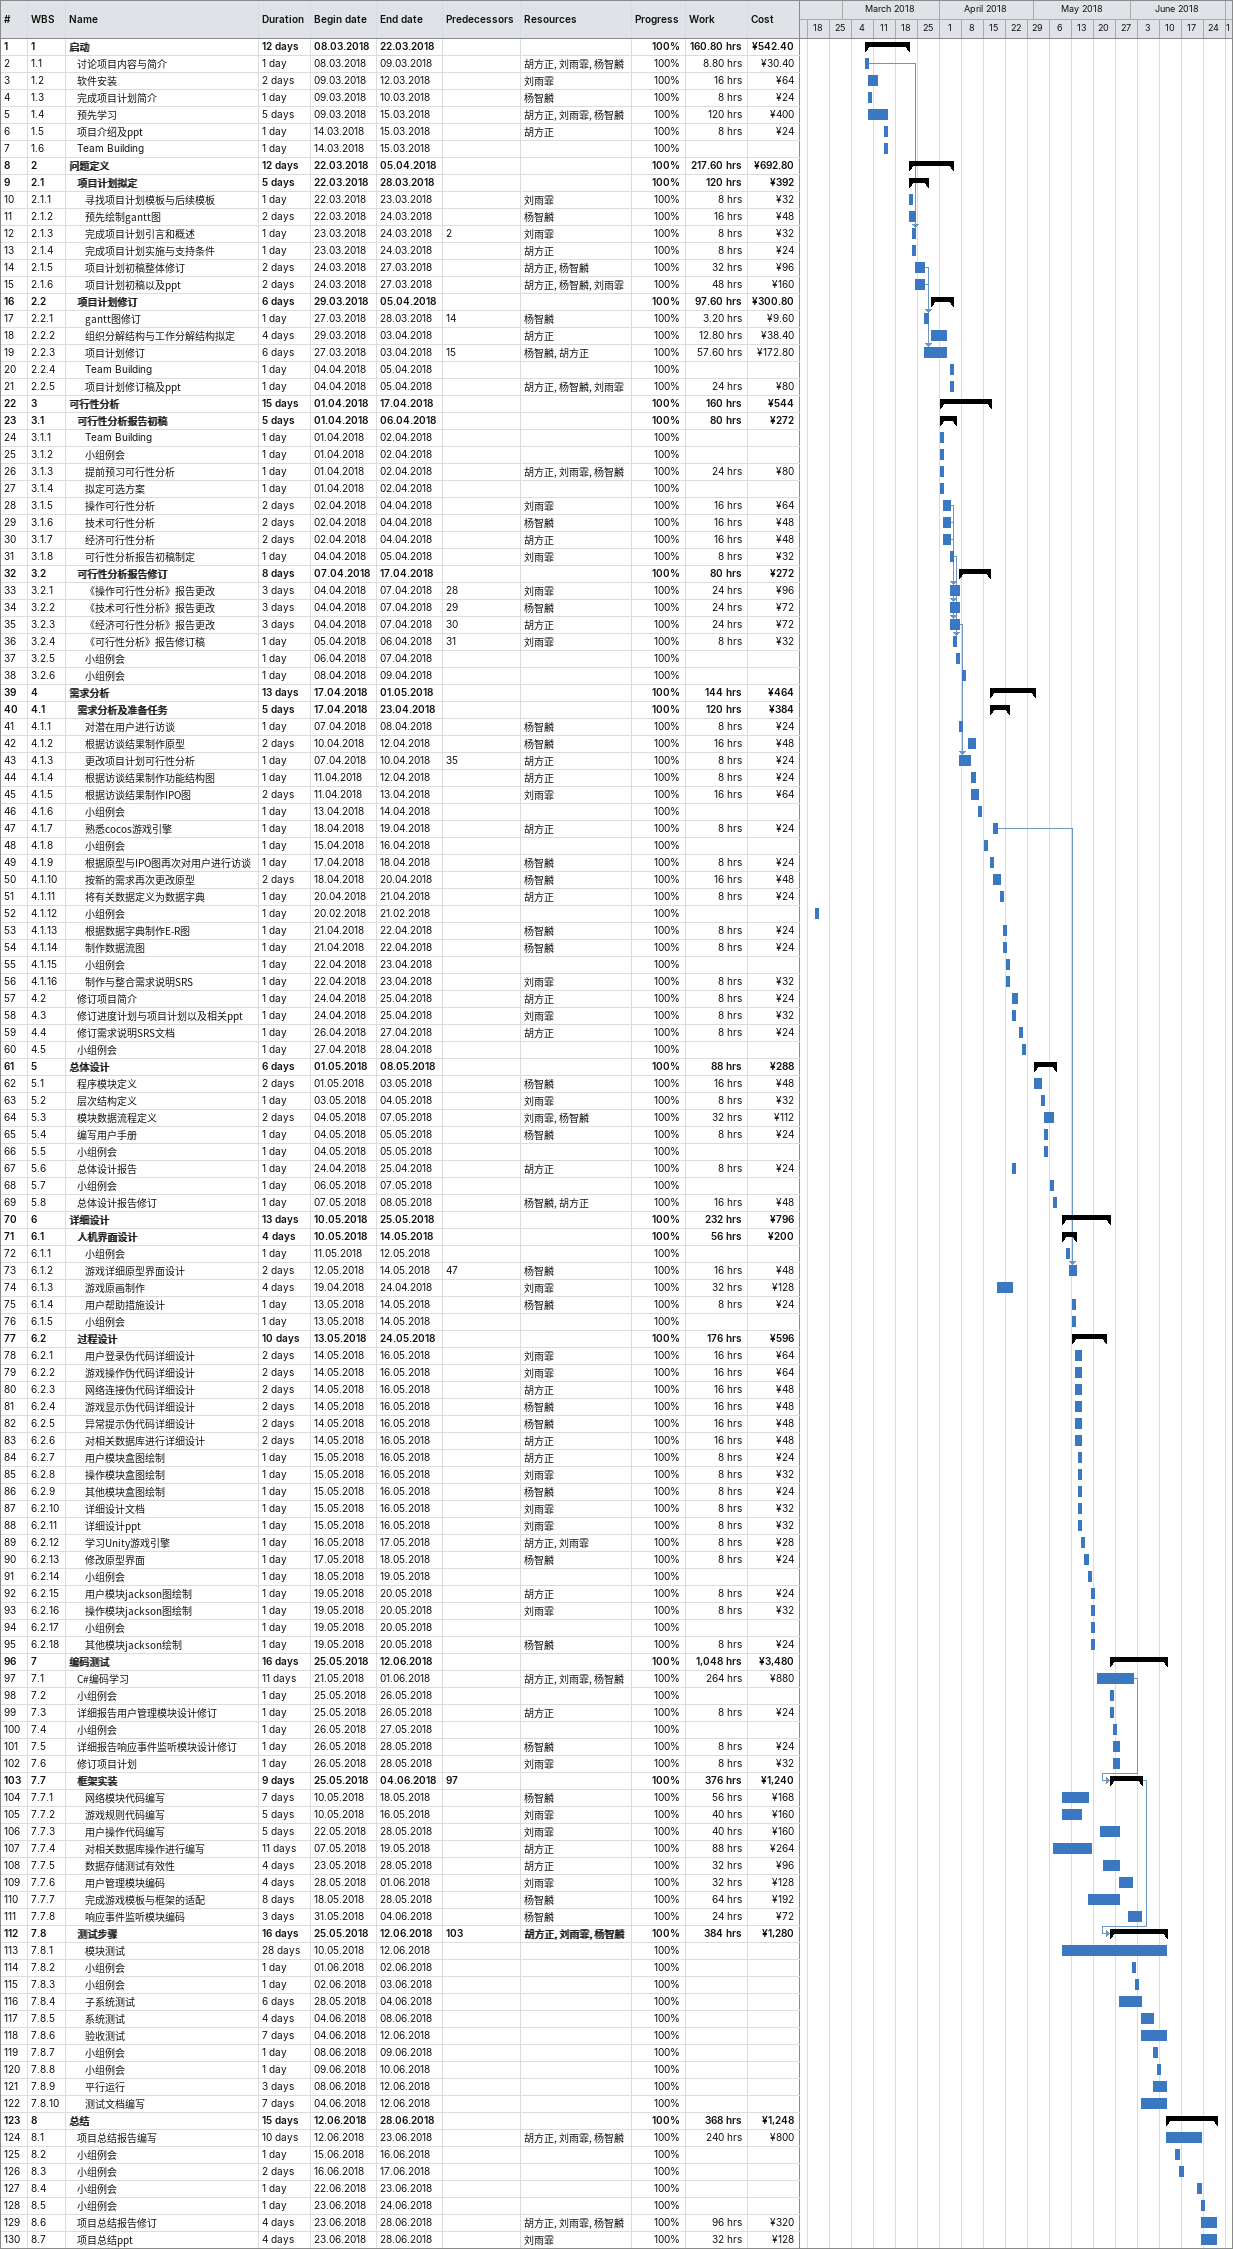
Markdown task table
| ID | WBS | Task | Duration | Start | Finish | Predecessors | Resources | % complete | Work (h) | Cost (¥) |
|---|---|---|---|---|---|---|---|---|---|---|
| 1 | 1 | **启动** | 12d | 2018-03-08 | 2018-03-22 |  |  | 100 | 160.80 | 542.40 |
| 2 | 1.1 | 讨论项目内容与简介 | 1d | 2018-03-08 | 2018-03-09 |  | 胡方正, 刘雨霏, 杨智麟 | 100 | 8.80 | 30.40 |
| 3 | 1.2 | 软件安装 | 2d | 2018-03-09 | 2018-03-12 |  | 刘雨霏 | 100 | 16 | 64 |
| 4 | 1.3 | 完成项目计划简介 | 1d | 2018-03-09 | 2018-03-10 |  | 杨智麟 | 100 | 8 | 24 |
| 5 | 1.4 | 预先学习 | 5d | 2018-03-09 | 2018-03-15 |  | 胡方正, 刘雨霏, 杨智麟 | 100 | 120 | 400 |
| 6 | 1.5 | 项目介绍及ppt | 1d | 2018-03-14 | 2018-03-15 |  | 胡方正 | 100 | 8 | 24 |
| 7 | 1.6 | Team Building | 1d | 2018-03-14 | 2018-03-15 |  |  | 100 |  |  |
| 8 | 2 | **问题定义** | 12d | 2018-03-22 | 2018-04-05 |  |  | 100 | 217.60 | 692.80 |
| 9 | 2.1 | **项目计划拟定** | 5d | 2018-03-22 | 2018-03-28 |  |  | 100 | 120 | 392 |
| 10 | 2.1.1 | 寻找项目计划模板与后续模板 | 1d | 2018-03-22 | 2018-03-23 |  | 刘雨霏 | 100 | 8 | 32 |
| 11 | 2.1.2 | 预先绘制gantt图 | 2d | 2018-03-22 | 2018-03-24 |  | 杨智麟 | 100 | 16 | 48 |
| 12 | 2.1.3 | 完成项目计划引言和概述 | 1d | 2018-03-23 | 2018-03-24 | 2 | 刘雨霏 | 100 | 8 | 32 |
| 13 | 2.1.4 | 完成项目计划实施与支持条件 | 1d | 2018-03-23 | 2018-03-24 |  | 胡方正 | 100 | 8 | 24 |
| 14 | 2.1.5 | 项目计划初稿整体修订 | 2d | 2018-03-24 | 2018-03-27 |  | 胡方正, 杨智麟 | 100 | 32 | 96 |
| 15 | 2.1.6 | 项目计划初稿以及ppt | 2d | 2018-03-24 | 2018-03-27 |  | 胡方正, 杨智麟, 刘雨霏 | 100 | 48 | 160 |
| 16 | 2.2 | **项目计划修订** | 6d | 2018-03-29 | 2018-04-05 |  |  | 100 | 97.60 | 300.80 |
| 17 | 2.2.1 | gantt图修订 | 1d | 2018-03-27 | 2018-03-28 | 14 | 杨智麟 | 100 | 3.20 | 9.60 |
| 18 | 2.2.2 | 组织分解结构与工作分解结构拟定 | 4d | 2018-03-29 | 2018-04-03 |  | 胡方正 | 100 | 12.80 | 38.40 |
| 19 | 2.2.3 | 项目计划修订 | 6d | 2018-03-27 | 2018-04-03 | 15 | 杨智麟, 胡方正 | 100 | 57.60 | 172.80 |
| 20 | 2.2.4 | Team Building | 1d | 2018-04-04 | 2018-04-05 |  |  | 100 |  |  |
| 21 | 2.2.5 | 项目计划修订稿及ppt | 1d | 2018-04-04 | 2018-04-05 |  | 胡方正, 杨智麟, 刘雨霏 | 100 | 24 | 80 |
| 22 | 3 | **可行性分析** | 15d | 2018-04-01 | 2018-04-17 |  |  | 100 | 160 | 544 |
| 23 | 3.1 | **可行性分析报告初稿** | 5d | 2018-04-01 | 2018-04-06 |  |  | 100 | 80 | 272 |
| 24 | 3.1.1 | Team Building | 1d | 2018-04-01 | 2018-04-02 |  |  | 100 |  |  |
| 25 | 3.1.2 | 小组例会 | 1d | 2018-04-01 | 2018-04-02 |  |  | 100 |  |  |
| 26 | 3.1.3 | 提前预习可行性分析 | 1d | 2018-04-01 | 2018-04-02 |  | 胡方正, 刘雨霏, 杨智麟 | 100 | 24 | 80 |
| 27 | 3.1.4 | 拟定可选方案 | 1d | 2018-04-01 | 2018-04-02 |  |  | 100 |  |  |
| 28 | 3.1.5 | 操作可行性分析 | 2d | 2018-04-02 | 2018-04-04 |  | 刘雨霏 | 100 | 16 | 64 |
| 29 | 3.1.6 | 技术可行性分析 | 2d | 2018-04-02 | 2018-04-04 |  | 杨智麟 | 100 | 16 | 48 |
| 30 | 3.1.7 | 经济可行性分析 | 2d | 2018-04-02 | 2018-04-04 |  | 胡方正 | 100 | 16 | 48 |
| 31 | 3.1.8 | 可行性分析报告初稿制定 | 1d | 2018-04-04 | 2018-04-05 |  | 刘雨霏 | 100 | 8 | 32 |
| 32 | 3.2 | **可行性分析报告修订** | 8d | 2018-04-07 | 2018-04-17 |  |  | 100 | 80 | 272 |
| 33 | 3.2.1 | 《操作可行性分析》报告更改 | 3d | 2018-04-04 | 2018-04-07 | 28 | 刘雨霏 | 100 | 24 | 96 |
| 34 | 3.2.2 | 《技术可行性分析》报告更改 | 3d | 2018-04-04 | 2018-04-07 | 29 | 杨智麟 | 100 | 24 | 72 |
| 35 | 3.2.3 | 《经济可行性分析》报告更改 | 3d | 2018-04-04 | 2018-04-07 | 30 | 胡方正 | 100 | 24 | 72 |
| 36 | 3.2.4 | 《可行性分析》报告修订稿 | 1d | 2018-04-05 | 2018-04-06 | 31 | 刘雨霏 | 100 | 8 | 32 |
| 37 | 3.2.5 | 小组例会 | 1d | 2018-04-06 | 2018-04-07 |  |  | 100 |  |  |
| 38 | 3.2.6 | 小组例会 | 1d | 2018-04-08 | 2018-04-09 |  |  | 100 |  |  |
| 39 | 4 | **需求分析** | 13d | 2018-04-17 | 2018-05-01 |  |  | 100 | 144 | 464 |
| 40 | 4.1 | **需求分析及准备任务** | 5d | 2018-04-17 | 2018-04-23 |  |  | 100 | 120 | 384 |
| 41 | 4.1.1 | 对潜在用户进行访谈 | 1d | 2018-04-07 | 2018-04-08 |  | 杨智麟 | 100 | 8 | 24 |
| 42 | 4.1.2 | 根据访谈结果制作原型 | 2d | 2018-04-10 | 2018-04-12 |  | 杨智麟 | 100 | 16 | 48 |
| 43 | 4.1.3 | 更改项目计划可行性分析 | 1d | 2018-04-07 | 2018-04-10 | 35 | 胡方正 | 100 | 8 | 24 |
| 44 | 4.1.4 | 根据访谈结果制作功能结构图 | 1d | 2018-04-11 | 2018-04-12 |  | 胡方正 | 100 | 8 | 24 |
| 45 | 4.1.5 | 根据访谈结果制作IPO图 | 2d | 2018-04-11 | 2018-04-13 |  | 刘雨霏 | 100 | 16 | 64 |
| 46 | 4.1.6 | 小组例会 | 1d | 2018-04-13 | 2018-04-14 |  |  | 100 |  |  |
| 47 | 4.1.7 | 熟悉cocos游戏引擎 | 1d | 2018-04-18 | 2018-04-19 |  | 胡方正 | 100 | 8 | 24 |
| 48 | 4.1.8 | 小组例会 | 1d | 2018-04-15 | 2018-04-16 |  |  | 100 |  |  |
| 49 | 4.1.9 | 根据原型与IPO图再次对用户进行访谈 | 1d | 2018-04-17 | 2018-04-18 |  | 杨智麟 | 100 | 8 | 24 |
| 50 | 4.1.10 | 按新的需求再次更改原型 | 2d | 2018-04-18 | 2018-04-20 |  | 杨智麟 | 100 | 16 | 48 |
| 51 | 4.1.11 | 将有关数据定义为数据字典 | 1d | 2018-04-20 | 2018-04-21 |  | 胡方正 | 100 | 8 | 24 |
| 52 | 4.1.12 | 小组例会 | 1d | 2018-02-20 | 2018-02-21 |  |  | 100 |  |  |
| 53 | 4.1.13 | 根据数据字典制作E-R图 | 1d | 2018-04-21 | 2018-04-22 |  | 杨智麟 | 100 | 8 | 24 |
| 54 | 4.1.14 | 制作数据流图 | 1d | 2018-04-21 | 2018-04-22 |  | 杨智麟 | 100 | 8 | 24 |
| 55 | 4.1.15 | 小组例会 | 1d | 2018-04-22 | 2018-04-23 |  |  | 100 |  |  |
| 56 | 4.1.16 | 制作与整合需求说明SRS | 1d | 2018-04-22 | 2018-04-23 |  | 刘雨霏 | 100 | 8 | 32 |
| 57 | 4.2 | 修订项目简介 | 1d | 2018-04-24 | 2018-04-25 |  | 胡方正 | 100 | 8 | 24 |
| 58 | 4.3 | 修订进度计划与项目计划以及相关ppt | 1d | 2018-04-24 | 2018-04-25 |  | 刘雨霏 | 100 | 8 | 32 |
| 59 | 4.4 | 修订需求说明SRS文档 | 1d | 2018-04-26 | 2018-04-27 |  | 胡方正 | 100 | 8 | 24 |
| 60 | 4.5 | 小组例会 | 1d | 2018-04-27 | 2018-04-28 |  |  | 100 |  |  |
| 61 | 5 | **总体设计** | 6d | 2018-05-01 | 2018-05-08 |  |  | 100 | 88 | 288 |
| 62 | 5.1 | 程序模块定义 | 2d | 2018-05-01 | 2018-05-03 |  | 杨智麟 | 100 | 16 | 48 |
| 63 | 5.2 | 层次结构定义 | 1d | 2018-05-03 | 2018-05-04 |  | 刘雨霏 | 100 | 8 | 32 |
| 64 | 5.3 | 模块数据流程定义 | 2d | 2018-05-04 | 2018-05-07 |  | 刘雨霏, 杨智麟 | 100 | 32 | 112 |
| 65 | 5.4 | 编写用户手册 | 1d | 2018-05-04 | 2018-05-05 |  | 杨智麟 | 100 | 8 | 24 |
| 66 | 5.5 | 小组例会 | 1d | 2018-05-04 | 2018-05-05 |  |  | 100 |  |  |
| 67 | 5.6 | 总体设计报告 | 1d | 2018-04-24 | 2018-04-25 |  | 胡方正 | 100 | 8 | 24 |
| 68 | 5.7 | 小组例会 | 1d | 2018-05-06 | 2018-05-07 |  |  | 100 |  |  |
| 69 | 5.8 | 总体设计报告修订 | 1d | 2018-05-07 | 2018-05-08 |  | 杨智麟, 胡方正 | 100 | 16 | 48 |
| 70 | 6 | **详细设计** | 13d | 2018-05-10 | 2018-05-25 |  |  | 100 | 232 | 796 |
| 71 | 6.1 | **人机界面设计** | 4d | 2018-05-10 | 2018-05-14 |  |  | 100 | 56 | 200 |
| 72 | 6.1.1 | 小组例会 | 1d | 2018-05-11 | 2018-05-12 |  |  | 100 |  |  |
| 73 | 6.1.2 | 游戏详细原型界面设计 | 2d | 2018-05-12 | 2018-05-14 | 47 | 杨智麟 | 100 | 16 | 48 |
| 74 | 6.1.3 | 游戏原画制作 | 4d | 2018-04-19 | 2018-04-24 |  | 刘雨霏 | 100 | 32 | 128 |
| 75 | 6.1.4 | 用户帮助措施设计 | 1d | 2018-05-13 | 2018-05-14 |  | 杨智麟 | 100 | 8 | 24 |
| 76 | 6.1.5 | 小组例会 | 1d | 2018-05-13 | 2018-05-14 |  |  | 100 |  |  |
| 77 | 6.2 | **过程设计** | 10d | 2018-05-13 | 2018-05-24 |  |  | 100 | 176 | 596 |
| 78 | 6.2.1 | 用户登录伪代码详细设计 | 2d | 2018-05-14 | 2018-05-16 |  | 刘雨霏 | 100 | 16 | 64 |
| 79 | 6.2.2 | 游戏操作伪代码详细设计 | 2d | 2018-05-14 | 2018-05-16 |  | 刘雨霏 | 100 | 16 | 64 |
| 80 | 6.2.3 | 网络连接伪代码详细设计 | 2d | 2018-05-14 | 2018-05-16 |  | 胡方正 | 100 | 16 | 48 |
| 81 | 6.2.4 | 游戏显示伪代码详细设计 | 2d | 2018-05-14 | 2018-05-16 |  | 杨智麟 | 100 | 16 | 48 |
| 82 | 6.2.5 | 异常提示伪代码详细设计 | 2d | 2018-05-14 | 2018-05-16 |  | 杨智麟 | 100 | 16 | 48 |
| 83 | 6.2.6 | 对相关数据库进行详细设计 | 2d | 2018-05-14 | 2018-05-16 |  | 胡方正 | 100 | 16 | 48 |
| 84 | 6.2.7 | 用户模块盒图绘制 | 1d | 2018-05-15 | 2018-05-16 |  | 胡方正 | 100 | 8 | 24 |
| 85 | 6.2.8 | 操作模块盒图绘制 | 1d | 2018-05-15 | 2018-05-16 |  | 刘雨霏 | 100 | 8 | 32 |
| 86 | 6.2.9 | 其他模块盒图绘制 | 1d | 2018-05-15 | 2018-05-16 |  | 杨智麟 | 100 | 8 | 24 |
| 87 | 6.2.10 | 详细设计文档 | 1d | 2018-05-15 | 2018-05-16 |  | 刘雨霏 | 100 | 8 | 32 |
| 88 | 6.2.11 | 详细设计ppt | 1d | 2018-05-15 | 2018-05-16 |  | 刘雨霏 | 100 | 8 | 32 |
| 89 | 6.2.12 | 学习Unity游戏引擎 | 1d | 2018-05-16 | 2018-05-17 |  | 胡方正, 刘雨霏 | 100 | 8 | 28 |
| 90 | 6.2.13 | 修改原型界面 | 1d | 2018-05-17 | 2018-05-18 |  | 杨智麟 | 100 | 8 | 24 |
| 91 | 6.2.14 | 小组例会 | 1d | 2018-05-18 | 2018-05-19 |  |  | 100 |  |  |
| 92 | 6.2.15 | 用户模块jackson图绘制 | 1d | 2018-05-19 | 2018-05-20 |  | 胡方正 | 100 | 8 | 24 |
| 93 | 6.2.16 | 操作模块jackson图绘制 | 1d | 2018-05-19 | 2018-05-20 |  | 刘雨霏 | 100 | 8 | 32 |
| 94 | 6.2.17 | 小组例会 | 1d | 2018-05-19 | 2018-05-20 |  |  | 100 |  |  |
| 95 | 6.2.18 | 其他模块jackson绘制 | 1d | 2018-05-19 | 2018-05-20 |  | 杨智麟 | 100 | 8 | 24 |
| 96 | 7 | **编码测试** | 16d | 2018-05-25 | 2018-06-12 |  |  | 100 | 1048 | 3480 |
| 97 | 7.1 | C#编码学习 | 11d | 2018-05-21 | 2018-06-01 |  | 胡方正, 刘雨霏, 杨智麟 | 100 | 264 | 880 |
| 98 | 7.2 | 小组例会 | 1d | 2018-05-25 | 2018-05-26 |  |  | 100 |  |  |
| 99 | 7.3 | 详细报告用户管理模块设计修订 | 1d | 2018-05-25 | 2018-05-26 |  | 胡方正 | 100 | 8 | 24 |
| 100 | 7.4 | 小组例会 | 1d | 2018-05-26 | 2018-05-27 |  |  | 100 |  |  |
| 101 | 7.5 | 详细报告响应事件监听模块设计修订 | 1d | 2018-05-26 | 2018-05-28 |  | 杨智麟 | 100 | 8 | 24 |
| 102 | 7.6 | 修订项目计划 | 1d | 2018-05-26 | 2018-05-28 |  | 刘雨霏 | 100 | 8 | 32 |
| 103 | 7.7 | **框架实装** | 9d | 2018-05-25 | 2018-06-04 | 97 |  | 100 | 376 | 1240 |
| 104 | 7.7.1 | 网络模块代码编写 | 7d | 2018-05-10 | 2018-05-18 |  | 杨智麟 | 100 | 56 | 168 |
| 105 | 7.7.2 | 游戏规则代码编写 | 5d | 2018-05-10 | 2018-05-16 |  | 刘雨霏 | 100 | 40 | 160 |
| 106 | 7.7.3 | 用户操作代码编写 | 5d | 2018-05-22 | 2018-05-28 |  | 刘雨霏 | 100 | 40 | 160 |
| 107 | 7.7.4 | 对相关数据库操作进行编写 | 11d | 2018-05-07 | 2018-05-19 |  | 胡方正 | 100 | 88 | 264 |
| 108 | 7.7.5 | 数据存储测试有效性 | 4d | 2018-05-23 | 2018-05-28 |  | 胡方正 | 100 | 32 | 96 |
| 109 | 7.7.6 | 用户管理模块编码 | 4d | 2018-05-28 | 2018-06-01 |  | 刘雨霏 | 100 | 32 | 128 |
| 110 | 7.7.7 | 完成游戏模板与框架的适配 | 8d | 2018-05-18 | 2018-05-28 |  | 杨智麟 | 100 | 64 | 192 |
| 111 | 7.7.8 | 响应事件监听模块编码 | 3d | 2018-05-31 | 2018-06-04 |  | 杨智麟 | 100 | 24 | 72 |
| 112 | 7.8 | **测试步骤** | 16d | 2018-05-25 | 2018-06-12 | 103 | 胡方正, 刘雨霏, 杨智麟 | 100 | 384 | 1280 |
| 113 | 7.8.1 | 模块测试 | 28d | 2018-05-10 | 2018-06-12 |  |  | 100 |  |  |
| 114 | 7.8.2 | 小组例会 | 1d | 2018-06-01 | 2018-06-02 |  |  | 100 |  |  |
| 115 | 7.8.3 | 小组例会 | 1d | 2018-06-02 | 2018-06-03 |  |  | 100 |  |  |
| 116 | 7.8.4 | 子系统测试 | 6d | 2018-05-28 | 2018-06-04 |  |  | 100 |  |  |
| 117 | 7.8.5 | 系统测试 | 4d | 2018-06-04 | 2018-06-08 |  |  | 100 |  |  |
| 118 | 7.8.6 | 验收测试 | 7d | 2018-06-04 | 2018-06-12 |  |  | 100 |  |  |
| 119 | 7.8.7 | 小组例会 | 1d | 2018-06-08 | 2018-06-09 |  |  | 100 |  |  |
| 120 | 7.8.8 | 小组例会 | 1d | 2018-06-09 | 2018-06-10 |  |  | 100 |  |  |
| 121 | 7.8.9 | 平行运行 | 3d | 2018-06-08 | 2018-06-12 |  |  | 100 |  |  |
| 122 | 7.8.10 | 测试文档编写 | 7d | 2018-06-04 | 2018-06-12 |  |  | 100 |  |  |
| 123 | 8 | **总结** | 15d | 2018-06-12 | 2018-06-28 |  |  | 100 | 368 | 1248 |
| 124 | 8.1 | 项目总结报告编写 | 10d | 2018-06-12 | 2018-06-23 |  | 胡方正, 刘雨霏, 杨智麟 | 100 | 240 | 800 |
| 125 | 8.2 | 小组例会 | 1d | 2018-06-15 | 2018-06-16 |  |  | 100 |  |  |
| 126 | 8.3 | 小组例会 | 2d | 2018-06-16 | 2018-06-17 |  |  | 100 |  |  |
| 127 | 8.4 | 小组例会 | 1d | 2018-06-22 | 2018-06-23 |  |  | 100 |  |  |
| 128 | 8.5 | 小组例会 | 1d | 2018-06-23 | 2018-06-24 |  |  | 100 |  |  |
| 129 | 8.6 | 项目总结报告修订 | 4d | 2018-06-23 | 2018-06-28 |  | 胡方正, 刘雨霏, 杨智麟 | 100 | 96 | 320 |
| 130 | 8.7 | 项目总结ppt | 4d | 2018-06-23 | 2018-06-28 |  | 刘雨霏 | 100 | 32 | 128 |
